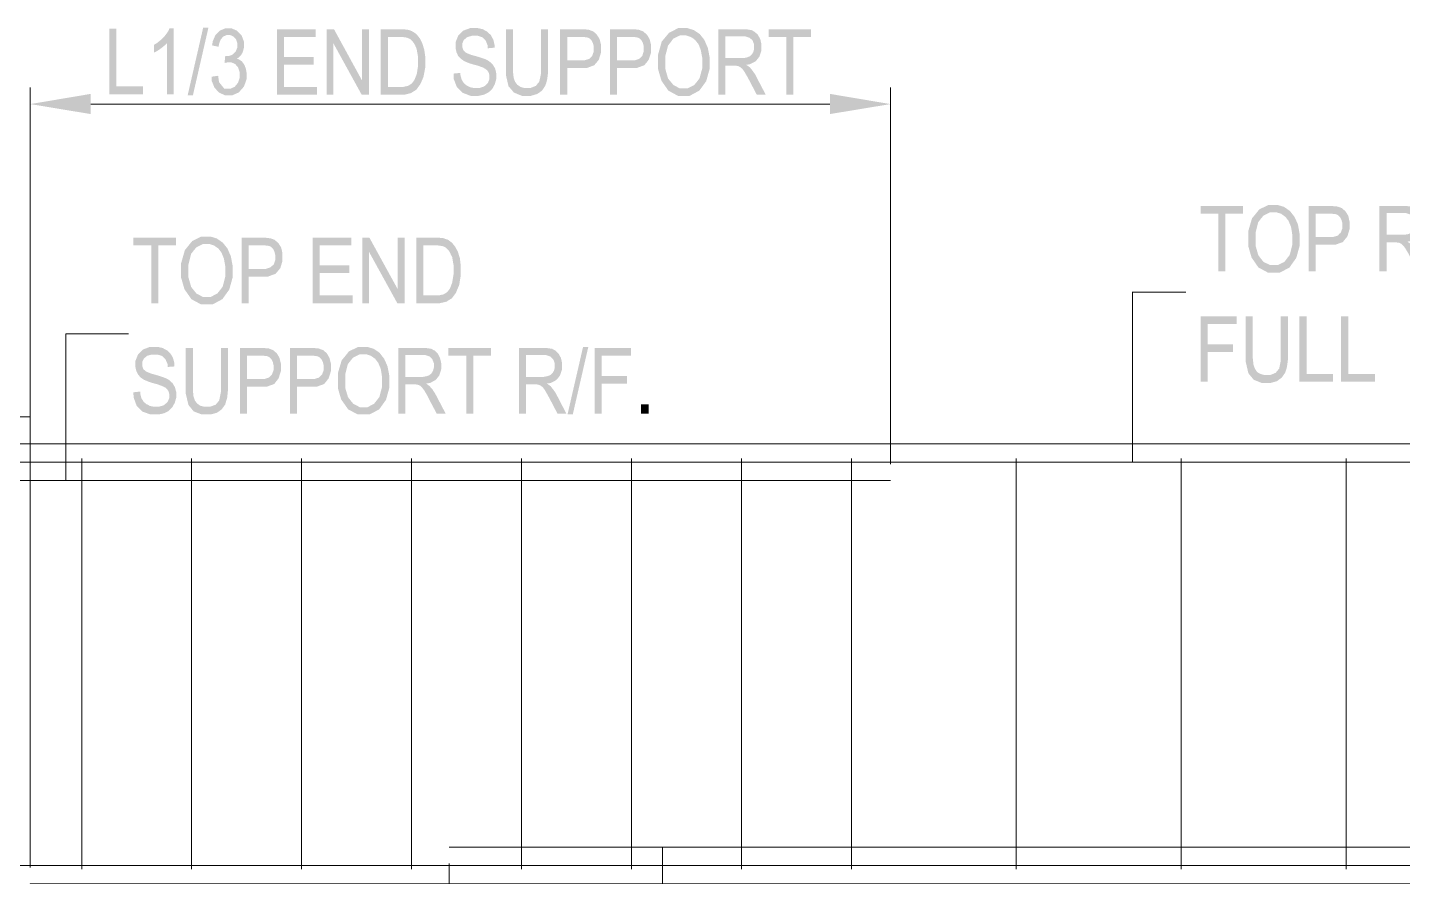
# Model space of a CAD drawing. Header units: millimetres. Extents: x 51.5 to 74.8, y 0.8 to 17.2.
# Drawn here: x 67.763 to 69.098, y 10.468 to 11.292 of the extents above; entities that cross this region are included whole.
import ezdxf

# ---------------------------------------------------------------- set-up
doc = ezdxf.new("R2010")
doc.units = ezdxf.units.MM
doc.layers.add('PDF_Geomertry', color=7, linetype='Continuous')
doc.layers.add('PDF_Solid Fills', color=7, linetype='Continuous')

msp = doc.modelspace()

# ---------------------------------------------------------------- hatches: boundary and pattern name
at = {"layer": 'PDF_Solid Fills', "transparency": 33554559}
for points in [[(67.8427, 11.2277), (67.8427, 11.2913), (67.8495, 11.2913), (67.8495, 11.2352), (67.8752, 11.2352), (67.8752, 11.2277)], [(67.9051, 11.2277), (67.8987, 11.2277), (67.8987, 11.2774), (67.8976, 11.2762), (67.8945, 11.2736), (67.8927, 11.2722), (67.8908, 11.2708), (67.8875, 11.2688), (67.8858, 11.2681), (67.8858, 11.2756), (67.8886, 11.2772), (67.8932, 11.2809), (67.8952, 11.283), (67.8972, 11.2852), (67.9001, 11.2895), (67.9009, 11.2916), (67.9051, 11.2916)], [(67.9418, 11.2447), (67.9482, 11.2456), (67.9491, 11.2394), (67.9541, 11.2331), (67.9582, 11.2331), (67.9604, 11.2331), (67.9643, 11.2349), (67.9658, 11.2368), (67.9675, 11.2387), (67.969, 11.2434), (67.969, 11.2465), (67.969, 11.2493), (67.9676, 11.2537), (67.9661, 11.2554), (67.9647, 11.257), (67.9609, 11.2587), (67.9588, 11.2587), (67.9579, 11.2587), (67.9557, 11.2583), (67.9544, 11.2579), (67.9551, 11.2647), (67.9561, 11.2647), (67.9584, 11.2647), (67.9623, 11.2661), (67.9638, 11.2676), (67.9652, 11.269), (67.9668, 11.2729), (67.9668, 11.2752), (67.9668, 11.2774), (67.9655, 11.2811), (67.9643, 11.2824), (67.963, 11.2838), (67.96, 11.2851), (67.9582, 11.2851), (67.9563, 11.2851), (67.9533, 11.2837), (67.952, 11.2823), (67.9507, 11.2809), (67.9491, 11.2766), (67.9487, 11.2737), (67.9423, 11.2751), (67.943, 11.2791), (67.9457, 11.2854), (67.9479, 11.2874), (67.95, 11.2895), (67.9551, 11.2916), (67.9582, 11.2916), (67.9613, 11.2916), (67.9666, 11.2893), (67.9688, 11.2869), (67.9711, 11.2845), (67.9733, 11.2787), (67.9733, 11.2751), (67.9733, 11.273), (67.9723, 11.2691), (67.9715, 11.2674), (67.9705, 11.2658), (67.9679, 11.2631), (67.9662, 11.2622), (67.9677, 11.2618), (67.9702, 11.2604), (67.9713, 11.2594), (67.9723, 11.2583), (67.974, 11.2556), (67.9745, 11.254), (67.9752, 11.2523), (67.9758, 11.2486), (67.9758, 11.2466), (67.9758, 11.2422), (67.9733, 11.2351), (67.9707, 11.2322), (67.9682, 11.2294), (67.9619, 11.2266), (67.9583, 11.2266), (67.955, 11.2266), (67.9494, 11.2291), (67.947, 11.2315), (67.9447, 11.234), (67.942, 11.2405)], [(68.0054, 11.2272), (68.0054, 11.2908), (68.043, 11.2908), (68.043, 11.2833), (68.0122, 11.2833), (68.0122, 11.2638), (68.0411, 11.2638), (68.0411, 11.2563), (68.0122, 11.2563), (68.0122, 11.2347), (68.0443, 11.2347), (68.0443, 11.2272)], [(68.0536, 11.2272), (68.0536, 11.2908), (68.0607, 11.2908), (68.088, 11.2409), (68.088, 11.2908), (68.0947, 11.2908), (68.0947, 11.2272), (68.0876, 11.2272), (68.0602, 11.277), (68.0602, 11.2272)], [(68.1768, 11.2477), (68.1833, 11.2484), (68.1836, 11.2458), (68.1848, 11.2416), (68.1857, 11.2402), (68.1866, 11.2387), (68.1893, 11.2363), (68.1909, 11.2355), (68.1927, 11.2345), (68.1965, 11.2337), (68.1987, 11.2337), (68.2018, 11.2337), (68.2065, 11.2352), (68.2083, 11.2368), (68.21, 11.2383), (68.2116, 11.2422), (68.2116, 11.2445), (68.2116, 11.2459), (68.2111, 11.2484), (68.2104, 11.2495), (68.2098, 11.2505), (68.2079, 11.2522), (68.2066, 11.2529), (68.2054, 11.2536), (68.2001, 11.2555), (68.1959, 11.2566), (68.1922, 11.2577), (68.1869, 11.2599), (68.1854, 11.2611), (68.1838, 11.2622), (68.1813, 11.2649), (68.1805, 11.2666), (68.1797, 11.2684), (68.1788, 11.2722), (68.1788, 11.2744), (68.1788, 11.2781), (68.1813, 11.2845), (68.1838, 11.287), (68.1863, 11.2894), (68.193, 11.2919), (68.1972, 11.2919), (68.2001, 11.2919), (68.2052, 11.2908), (68.2075, 11.2895), (68.2095, 11.2884), (68.213, 11.2851), (68.2141, 11.283), (68.2154, 11.2808), (68.2166, 11.2758), (68.2168, 11.2729), (68.2101, 11.2723), (68.2098, 11.2754), (68.208, 11.2799), (68.2063, 11.2815), (68.2048, 11.2829), (68.2004, 11.2844), (68.1975, 11.2844), (68.1945, 11.2844), (68.1901, 11.2831), (68.1886, 11.2818), (68.1869, 11.2805), (68.1854, 11.2772), (68.1854, 11.2751), (68.1854, 11.2731), (68.1865, 11.2701), (68.1877, 11.2691), (68.1888, 11.268), (68.1938, 11.2659), (68.1979, 11.2648), (68.2018, 11.2637), (68.2072, 11.2619), (68.2087, 11.2612), (68.2111, 11.2599), (68.2147, 11.2568), (68.2159, 11.2548), (68.2172, 11.2527), (68.2183, 11.248), (68.2183, 11.2452), (68.2183, 11.2426), (68.217, 11.2376), (68.2158, 11.2354), (68.2145, 11.233), (68.2111, 11.2297), (68.2088, 11.2284), (68.2066, 11.2273), (68.2013, 11.2261), (68.1982, 11.2261), (68.1934, 11.2261), (68.1857, 11.229), (68.1827, 11.2319), (68.18, 11.2348), (68.1769, 11.2427)], [(68.2618, 11.2908), (68.2687, 11.2908), (68.2687, 11.2541), (68.2687, 11.2494), (68.2677, 11.2419), (68.2669, 11.2388), (68.2659, 11.2359), (68.2627, 11.2312), (68.2604, 11.2295), (68.258, 11.2279), (68.2519, 11.2261), (68.2483, 11.2261), (68.2432, 11.2261), (68.2354, 11.2293), (68.2329, 11.2323), (68.2302, 11.2354), (68.2277, 11.2462), (68.2277, 11.2541), (68.2277, 11.2908), (68.2345, 11.2908), (68.2345, 11.2541), (68.2345, 11.2498), (68.2352, 11.2436), (68.2359, 11.2416), (68.2366, 11.2397), (68.2388, 11.2368), (68.2404, 11.2358), (68.2419, 11.2347), (68.2455, 11.2337), (68.2477, 11.2337), (68.2515, 11.2337), (68.2568, 11.2358), (68.2584, 11.2379), (68.2601, 11.2399), (68.2618, 11.248), (68.2618, 11.2541)], [(68.5, 11.2272), (68.5, 11.2833), (68.4829, 11.2833), (68.4829, 11.2908), (68.5241, 11.2908), (68.5241, 11.2833), (68.5069, 11.2833), (68.5069, 11.2272)], [(68.9194, 11.0556), (68.9194, 11.1116), (68.9022, 11.1116), (68.9022, 11.1191), (68.9434, 11.1191), (68.9434, 11.1116), (68.9262, 11.1116), (68.9262, 11.0556)], [(67.8832, 11.0248), (67.8832, 11.0809), (67.8659, 11.0809), (67.8659, 11.0884), (67.9072, 11.0884), (67.9072, 11.0809), (67.89, 11.0809), (67.89, 11.0248)], [(68.04, 11.0248), (68.04, 11.0884), (68.0776, 11.0884), (68.0776, 11.0809), (68.0468, 11.0809), (68.0468, 11.0615), (68.0757, 11.0615), (68.0757, 11.054), (68.0468, 11.054), (68.0468, 11.0323), (68.0788, 11.0323), (68.0788, 11.0248)], [(68.0882, 11.0248), (68.0882, 11.0884), (68.0951, 11.0884), (68.1226, 11.0384), (68.1226, 11.0884), (68.1293, 11.0884), (68.1293, 11.0248), (68.1222, 11.0248), (68.0947, 11.0747), (68.0947, 11.0248)], [(68.9022, 10.9486), (68.9022, 11.0122), (68.9373, 11.0122), (68.9373, 11.0047), (68.909, 11.0047), (68.909, 10.9849), (68.9336, 10.9849), (68.9336, 10.9774), (68.909, 10.9774), (68.909, 10.9486)], [(68.9802, 11.0122), (68.9872, 11.0122), (68.9872, 10.9754), (68.9872, 10.9708), (68.9862, 10.9631), (68.9854, 10.9602), (68.9844, 10.9573), (68.9812, 10.9526), (68.9788, 10.9509), (68.9765, 10.9491), (68.9704, 10.9474), (68.9668, 10.9474), (68.9616, 10.9474), (68.9538, 10.9505), (68.9513, 10.9536), (68.9487, 10.9568), (68.9462, 10.9676), (68.9462, 10.9754), (68.9462, 11.0122), (68.953, 11.0122), (68.953, 10.9754), (68.953, 10.9711), (68.9537, 10.9648), (68.9544, 10.9629), (68.9551, 10.9611), (68.9572, 10.958), (68.9588, 10.957), (68.9604, 10.9561), (68.964, 10.9551), (68.9662, 10.9551), (68.97, 10.9551), (68.9752, 10.9572), (68.9769, 10.9593), (68.9786, 10.9613), (68.9802, 10.9694), (68.9802, 10.9754)], [(68.9983, 10.9486), (68.9983, 11.0122), (69.0052, 11.0122), (69.0052, 10.9561), (69.0309, 10.9561), (69.0309, 10.9486)], [(69.0388, 10.9486), (69.0388, 11.0122), (69.0458, 11.0122), (69.0458, 10.9561), (69.0715, 10.9561), (69.0715, 10.9486)], [(67.8659, 10.9383), (67.8725, 10.939), (67.8727, 10.9363), (67.8738, 10.9322), (67.8748, 10.9308), (67.8757, 10.9293), (67.8783, 10.9269), (67.8801, 10.9261), (67.8818, 10.9251), (67.8857, 10.9243), (67.8877, 10.9243), (67.8908, 10.9243), (67.8957, 10.9258), (67.8973, 10.9273), (67.899, 10.9288), (67.9008, 10.9327), (67.9008, 10.9351), (67.9008, 10.9365), (67.9001, 10.939), (67.8995, 10.9401), (67.8988, 10.9411), (67.897, 10.9429), (67.8958, 10.9434), (67.8945, 10.9441), (67.8891, 10.9461), (67.885, 10.9472), (67.8813, 10.9483), (67.8761, 10.9505), (67.8745, 10.9516), (67.8729, 10.9527), (67.8705, 10.9555), (67.8697, 10.9572), (67.8687, 10.959), (67.8679, 10.9627), (67.8679, 10.9649), (67.8679, 10.9688), (67.8704, 10.9751), (67.8729, 10.9776), (67.8754, 10.9799), (67.882, 10.9824), (67.8863, 10.9824), (67.8893, 10.9824), (67.8943, 10.9813), (67.8965, 10.9801), (67.8987, 10.979), (67.902, 10.9756), (67.9033, 10.9736), (67.9044, 10.9715), (67.9058, 10.9663), (67.9058, 10.9634), (67.8993, 10.9629), (67.899, 10.9659), (67.897, 10.9705), (67.8955, 10.972), (67.8938, 10.9736), (67.8894, 10.9749), (67.8865, 10.9749), (67.8836, 10.9749), (67.8791, 10.9737), (67.8776, 10.9723), (67.8761, 10.9711), (67.8745, 10.9677), (67.8745, 10.9656), (67.8745, 10.9637), (67.8757, 10.9606), (67.8768, 10.9597), (67.8779, 10.9586), (67.883, 10.9565), (67.8869, 10.9554), (67.8908, 10.9543), (67.8962, 10.9524), (67.8977, 10.9518), (67.9002, 10.9505), (67.9038, 10.9473), (67.905, 10.9454), (67.9062, 10.9433), (67.9075, 10.9386), (67.9075, 10.9358), (67.9075, 10.9331), (67.9061, 10.9281), (67.9048, 10.9259), (67.9036, 10.9236), (67.9001, 10.9202), (67.8979, 10.919), (67.8957, 10.9179), (67.8904, 10.9168), (67.8873, 10.9168), (67.8825, 10.9168), (67.8748, 10.9195), (67.8719, 10.9224), (67.869, 10.9254), (67.8661, 10.9333)], [(67.9509, 10.9813), (67.9577, 10.9813), (67.9577, 10.9447), (67.9577, 10.9399), (67.9569, 10.9324), (67.9559, 10.9294), (67.9551, 10.9265), (67.9518, 10.9219), (67.9494, 10.9201), (67.947, 10.9184), (67.9411, 10.9168), (67.9373, 10.9168), (67.9322, 10.9168), (67.9244, 10.9198), (67.9219, 10.9229), (67.9194, 10.9259), (67.9168, 10.9368), (67.9168, 10.9447), (67.9168, 10.9813), (67.9237, 10.9813), (67.9237, 10.9447), (67.9237, 10.9404), (67.9243, 10.9341), (67.925, 10.9322), (67.9257, 10.9302), (67.9279, 10.9273), (67.9294, 10.9263), (67.9309, 10.9252), (67.9347, 10.9243), (67.9369, 10.9243), (67.9405, 10.9243), (67.9459, 10.9263), (67.9476, 10.9284), (67.9493, 10.9305), (67.9509, 10.9386), (67.9509, 10.9447)], [(68.1891, 10.9177), (68.1891, 10.9738), (68.1719, 10.9738), (68.1719, 10.9813), (68.2132, 10.9813), (68.2132, 10.9738), (68.1959, 10.9738), (68.1959, 10.9177)], [(68.3137, 10.9177), (68.3137, 10.9813), (68.349, 10.9813), (68.349, 10.9738), (68.3207, 10.9738), (68.3207, 10.9541), (68.3451, 10.9541), (68.3451, 10.9466), (68.3207, 10.9466), (68.3207, 10.9177)]]:
    msp.add_hatch(color=256, dxfattribs=at).paths.add_polyline_path(points)
h = msp.add_hatch(color=256, dxfattribs=at)
h.paths.add_polyline_path([(68.1062, 11.2272), (68.1062, 11.2908), (68.1243, 11.2908), (68.1276, 11.2908), (68.1326, 11.2902), (68.1344, 11.2897), (68.1366, 11.2888), (68.1407, 11.2861), (68.1423, 11.2841), (68.144, 11.282), (68.1465, 11.277), (68.1475, 11.2738), (68.1484, 11.2708), (68.1494, 11.2636), (68.1494, 11.2594), (68.1494, 11.254), (68.1477, 11.2448), (68.1462, 11.2411), (68.1445, 11.2373), (68.1405, 11.2319), (68.138, 11.2304), (68.1355, 11.2288), (68.129, 11.2272), (68.125, 11.2272)])
h.paths.add_polyline_path([(68.113, 11.2347), (68.1243, 11.2347), (68.1276, 11.2347), (68.1327, 11.2358), (68.1344, 11.2369), (68.1362, 11.238), (68.1388, 11.2415), (68.1398, 11.244), (68.1411, 11.2472), (68.1423, 11.2549), (68.1423, 11.2594), (68.1423, 11.2643), (68.1409, 11.2719), (68.1397, 11.2747), (68.1383, 11.2774), (68.135, 11.2811), (68.1329, 11.282), (68.1315, 11.2826), (68.127, 11.2833), (68.124, 11.2833), (68.113, 11.2833)])
h = msp.add_hatch(color=256, dxfattribs=at)
h.paths.add_polyline_path([(68.2802, 11.2272), (68.2802, 11.2908), (68.3, 11.2908), (68.3034, 11.2908), (68.3084, 11.2902), (68.3101, 11.2895), (68.3125, 11.2887), (68.3159, 11.2856), (68.3173, 11.2834), (68.3187, 11.2812), (68.32, 11.2758), (68.32, 11.2724), (68.32, 11.2681), (68.3179, 11.2612), (68.3157, 11.2584), (68.3134, 11.2558), (68.3059, 11.253), (68.3005, 11.253), (68.2872, 11.253), (68.2872, 11.2272)])
h.paths.add_polyline_path([(68.2872, 11.2605), (68.3007, 11.2605), (68.3038, 11.2605), (68.3086, 11.262), (68.31, 11.2634), (68.3115, 11.2649), (68.313, 11.2693), (68.313, 11.2722), (68.313, 11.274), (68.3122, 11.2773), (68.3115, 11.2786), (68.3108, 11.2799), (68.309, 11.2818), (68.308, 11.2823), (68.3069, 11.2827), (68.3032, 11.2833), (68.3005, 11.2833), (68.2872, 11.2833)])
h = msp.add_hatch(color=256, dxfattribs=at)
h.paths.add_polyline_path([(68.3288, 11.2272), (68.3288, 11.2908), (68.3484, 11.2908), (68.3519, 11.2908), (68.357, 11.2902), (68.3587, 11.2895), (68.3609, 11.2887), (68.3645, 11.2856), (68.3659, 11.2834), (68.3672, 11.2812), (68.3686, 11.2758), (68.3686, 11.2724), (68.3686, 11.2681), (68.3663, 11.2612), (68.3643, 11.2584), (68.362, 11.2558), (68.3544, 11.253), (68.349, 11.253), (68.3357, 11.253), (68.3357, 11.2272)])
h.paths.add_polyline_path([(68.3357, 11.2605), (68.3493, 11.2605), (68.3525, 11.2605), (68.357, 11.262), (68.3586, 11.2634), (68.3601, 11.2649), (68.3615, 11.2693), (68.3615, 11.2722), (68.3615, 11.274), (68.3608, 11.2773), (68.3601, 11.2786), (68.3594, 11.2799), (68.3576, 11.2818), (68.3565, 11.2823), (68.3555, 11.2827), (68.3518, 11.2833), (68.3491, 11.2833), (68.3357, 11.2833)])
h = msp.add_hatch(color=256, dxfattribs=at)
h.paths.add_polyline_path([(68.3755, 11.2581), (68.3755, 11.2663), (68.379, 11.2788), (68.3826, 11.2831), (68.3862, 11.2874), (68.3951, 11.2919), (68.4005, 11.2919), (68.4038, 11.2919), (68.4102, 11.2899), (68.413, 11.288), (68.4159, 11.2861), (68.4204, 11.2804), (68.422, 11.2766), (68.4237, 11.2729), (68.4254, 11.2641), (68.4254, 11.259), (68.4254, 11.2519), (68.4222, 11.2404), (68.419, 11.2359), (68.4154, 11.2311), (68.4061, 11.2261), (68.4004, 11.2261), (68.3947, 11.2261), (68.3854, 11.2312), (68.3819, 11.2362), (68.3787, 11.2408), (68.3755, 11.2518)])
h.paths.add_polyline_path([(68.3825, 11.258), (68.3825, 11.2522), (68.3851, 11.243), (68.3877, 11.2398), (68.3904, 11.2366), (68.3966, 11.2333), (68.4004, 11.2333), (68.4041, 11.2333), (68.4105, 11.2366), (68.4132, 11.2398), (68.4157, 11.2431), (68.4183, 11.2527), (68.4183, 11.2591), (68.4183, 11.2633), (68.4169, 11.2705), (68.4157, 11.2738), (68.4147, 11.2762), (68.4115, 11.2802), (68.4095, 11.2818), (68.4075, 11.2831), (68.4029, 11.2847), (68.4005, 11.2847), (68.3966, 11.2847), (68.3901, 11.2815), (68.3876, 11.2781), (68.3851, 11.2749), (68.3825, 11.2648)])
h = msp.add_hatch(color=256, dxfattribs=at)
h.paths.add_polyline_path([(68.4341, 11.2272), (68.4341, 11.2908), (68.4572, 11.2908), (68.4608, 11.2908), (68.4662, 11.2899), (68.4679, 11.289), (68.4695, 11.2881), (68.4725, 11.2852), (68.4736, 11.2831), (68.4747, 11.2811), (68.4758, 11.2762), (68.4758, 11.2734), (68.4758, 11.2699), (68.4738, 11.2641), (68.472, 11.2618), (68.4701, 11.2595), (68.4647, 11.2568), (68.4611, 11.2562), (68.4626, 11.2552), (68.4648, 11.2536), (68.4655, 11.2526), (68.467, 11.2508), (68.4698, 11.2468), (68.4709, 11.2445), (68.48, 11.2272), (68.4713, 11.2272), (68.4644, 11.2404), (68.4623, 11.2443), (68.4593, 11.2495), (68.4583, 11.2509), (68.4573, 11.2522), (68.4552, 11.2541), (68.4543, 11.2545), (68.4533, 11.2549), (68.4507, 11.2555), (68.4488, 11.2555), (68.4409, 11.2555), (68.4409, 11.2272)])
h.paths.add_polyline_path([(68.4409, 11.2627), (68.4558, 11.2627), (68.4583, 11.2627), (68.4619, 11.2634), (68.4632, 11.264), (68.4645, 11.2645), (68.4665, 11.2663), (68.4672, 11.2676), (68.468, 11.2688), (68.4687, 11.2718), (68.4687, 11.2734), (68.4687, 11.2759), (68.4673, 11.2797), (68.4659, 11.2811), (68.4644, 11.2824), (68.4602, 11.2838), (68.4575, 11.2838), (68.4409, 11.2838)])
h = msp.add_hatch(color=256, dxfattribs=at)
h.paths.add_polyline_path([(68.9486, 11.0865), (68.9486, 11.0947), (68.9522, 11.1072), (68.9558, 11.1115), (68.9593, 11.1159), (68.9683, 11.1202), (68.9736, 11.1202), (68.977, 11.1202), (68.9833, 11.1183), (68.9862, 11.1163), (68.989, 11.1144), (68.9934, 11.1087), (68.9951, 11.1051), (68.9968, 11.1013), (68.9984, 11.0924), (68.9984, 11.0873), (68.9984, 11.0802), (68.9952, 11.0687), (68.992, 11.0643), (68.9886, 11.0594), (68.9793, 11.0545), (68.9736, 11.0545), (68.9677, 11.0545), (68.9584, 11.0595), (68.955, 11.0645), (68.9518, 11.0691), (68.9486, 11.0801)])
h.paths.add_polyline_path([(68.9557, 11.0865), (68.9557, 11.0805), (68.9583, 11.0715), (68.9608, 11.0681), (68.9634, 11.0649), (68.9698, 11.0618), (68.9734, 11.0618), (68.9773, 11.0618), (68.9837, 11.0649), (68.9862, 11.0683), (68.9888, 11.0715), (68.9913, 11.0812), (68.9913, 11.0874), (68.9913, 11.0916), (68.9901, 11.099), (68.9887, 11.1022), (68.9877, 11.1047), (68.9847, 11.1086), (68.9826, 11.1101), (68.9805, 11.1116), (68.9761, 11.113), (68.9736, 11.113), (68.9697, 11.113), (68.9633, 11.1098), (68.9607, 11.1066), (68.9582, 11.1033), (68.9557, 11.0933)])
h = msp.add_hatch(color=256, dxfattribs=at)
h.paths.add_polyline_path([(69.0072, 11.0556), (69.0072, 11.1191), (69.0269, 11.1191), (69.0302, 11.1191), (69.0354, 11.1186), (69.037, 11.118), (69.0393, 11.1172), (69.0429, 11.1141), (69.0443, 11.1119), (69.0457, 11.1097), (69.0469, 11.1041), (69.0469, 11.1009), (69.0469, 11.0966), (69.0448, 11.0895), (69.0426, 11.0869), (69.0404, 11.0841), (69.0329, 11.0815), (69.0275, 11.0815), (69.0141, 11.0815), (69.0141, 11.0556)])
h.paths.add_polyline_path([(69.0141, 11.089), (69.0276, 11.089), (69.0308, 11.089), (69.0355, 11.0904), (69.0369, 11.0919), (69.0384, 11.0933), (69.04, 11.0976), (69.04, 11.1005), (69.04, 11.1024), (69.0391, 11.1056), (69.0384, 11.107), (69.0377, 11.1083), (69.0359, 11.1102), (69.035, 11.1106), (69.0338, 11.1112), (69.0301, 11.1116), (69.0275, 11.1116), (69.0141, 11.1116)])
h = msp.add_hatch(color=256, dxfattribs=at)
h.paths.add_polyline_path([(69.0759, 11.0556), (69.0759, 11.1191), (69.0991, 11.1191), (69.1027, 11.1191), (69.108, 11.1183), (69.1098, 11.1174), (69.1115, 11.1165), (69.1144, 11.1136), (69.1155, 11.1115), (69.1166, 11.1094), (69.1177, 11.1045), (69.1177, 11.1019), (69.1177, 11.0983), (69.1158, 11.0924), (69.114, 11.0902), (69.112, 11.088), (69.1066, 11.0851), (69.103, 11.0845), (69.1045, 11.0837), (69.1066, 11.0819), (69.1075, 11.0811), (69.109, 11.0793), (69.1116, 11.0751), (69.1129, 11.0729), (69.1219, 11.0556), (69.1133, 11.0556), (69.1063, 11.0688), (69.1043, 11.0727), (69.1012, 11.0779), (69.1002, 11.0793), (69.0991, 11.0806), (69.0972, 11.0824), (69.0962, 11.0829), (69.0952, 11.0834), (69.0926, 11.0838), (69.0908, 11.0838), (69.0829, 11.0838), (69.0829, 11.0556)])
h.paths.add_polyline_path([(69.0829, 11.0912), (69.0977, 11.0912), (69.1001, 11.0912), (69.1038, 11.0918), (69.1051, 11.0923), (69.1063, 11.0929), (69.1084, 11.0948), (69.1091, 11.0961), (69.1098, 11.0973), (69.1107, 11.1002), (69.1107, 11.1019), (69.1107, 11.1043), (69.1091, 11.108), (69.1077, 11.1094), (69.1063, 11.1108), (69.1022, 11.1122), (69.0994, 11.1122), (69.0829, 11.1122)])
h = msp.add_hatch(color=256, dxfattribs=at)
h.paths.add_polyline_path([(67.9123, 11.0558), (67.9123, 11.0638), (67.9159, 11.0763), (67.9195, 11.0808), (67.923, 11.0851), (67.9319, 11.0895), (67.9373, 11.0895), (67.9408, 11.0895), (67.947, 11.0876), (67.9498, 11.0856), (67.9527, 11.0836), (67.9572, 11.078), (67.9588, 11.0743), (67.9605, 11.0705), (67.9622, 11.0616), (67.9622, 11.0565), (67.9622, 11.0495), (67.959, 11.038), (67.9558, 11.0336), (67.9523, 11.0287), (67.943, 11.0237), (67.9373, 11.0237), (67.9315, 11.0237), (67.9222, 11.0287), (67.9187, 11.0338), (67.9155, 11.0383), (67.9123, 11.0494)])
h.paths.add_polyline_path([(67.9194, 11.0556), (67.9194, 11.0498), (67.922, 11.0406), (67.9245, 11.0374), (67.9272, 11.0341), (67.9334, 11.0309), (67.9372, 11.0309), (67.9411, 11.0309), (67.9475, 11.0343), (67.95, 11.0374), (67.9526, 11.0408), (67.9551, 11.0504), (67.9551, 11.0568), (67.9551, 11.0608), (67.9538, 11.0681), (67.9525, 11.0713), (67.9515, 11.0738), (67.9484, 11.0779), (67.9463, 11.0793), (67.9443, 11.0808), (67.9398, 11.0823), (67.9373, 11.0823), (67.9334, 11.0823), (67.927, 11.079), (67.9244, 11.0758), (67.9219, 11.0726), (67.9194, 11.0624)])
h = msp.add_hatch(color=256, dxfattribs=at)
h.paths.add_polyline_path([(67.9709, 11.0248), (67.9709, 11.0884), (67.9905, 11.0884), (67.994, 11.0884), (67.9991, 11.0877), (68.0008, 11.0872), (68.003, 11.0863), (68.0066, 11.0833), (68.008, 11.0811), (68.0094, 11.0788), (68.0107, 11.0733), (68.0107, 11.0701), (68.0107, 11.0658), (68.0086, 11.0588), (68.0063, 11.0561), (68.0041, 11.0534), (67.9965, 11.0506), (67.9912, 11.0506), (67.9777, 11.0506), (67.9777, 11.0248)])
h.paths.add_polyline_path([(67.9777, 11.0581), (67.9913, 11.0581), (67.9945, 11.0581), (67.9993, 11.0597), (68.0007, 11.0611), (68.0022, 11.0624), (68.0037, 11.0669), (68.0037, 11.0698), (68.0037, 11.0716), (68.0029, 11.0748), (68.0022, 11.0762), (68.0015, 11.0776), (67.9997, 11.0794), (67.9987, 11.0799), (67.9976, 11.0804), (67.9938, 11.0809), (67.9912, 11.0809), (67.9777, 11.0809)])
h = msp.add_hatch(color=256, dxfattribs=at)
h.paths.add_polyline_path([(68.1408, 11.0248), (68.1408, 11.0884), (68.1587, 11.0884), (68.162, 11.0884), (68.1672, 11.0879), (68.1688, 11.0872), (68.1712, 11.0865), (68.1751, 11.0837), (68.1768, 11.0816), (68.1784, 11.0797), (68.1811, 11.0745), (68.182, 11.0715), (68.183, 11.0684), (68.1838, 11.0612), (68.1838, 11.0569), (68.1838, 11.0516), (68.1823, 11.0424), (68.1807, 11.0387), (68.1791, 11.0348), (68.1751, 11.0295), (68.1726, 11.028), (68.1701, 11.0263), (68.1636, 11.0248), (68.1595, 11.0248)])
h.paths.add_polyline_path([(68.1476, 11.0323), (68.1587, 11.0323), (68.1622, 11.0323), (68.1672, 11.0334), (68.169, 11.0345), (68.1707, 11.0356), (68.1734, 11.0391), (68.1743, 11.0416), (68.1755, 11.0448), (68.1768, 11.0526), (68.1768, 11.057), (68.1768, 11.0619), (68.1755, 11.0695), (68.1741, 11.0722), (68.1729, 11.0749), (68.1695, 11.0787), (68.1675, 11.0797), (68.1661, 11.0802), (68.1616, 11.0809), (68.1586, 11.0809), (68.1476, 11.0809)])
h = msp.add_hatch(color=256, dxfattribs=at)
h.paths.add_polyline_path([(67.9694, 10.9177), (67.9694, 10.9813), (67.989, 10.9813), (67.9925, 10.9813), (67.9976, 10.9808), (67.9993, 10.9801), (68.0015, 10.9793), (68.0051, 10.9762), (68.0065, 10.974), (68.0077, 10.9718), (68.0091, 10.9663), (68.0091, 10.963), (68.0091, 10.9587), (68.0069, 10.9518), (68.0047, 10.949), (68.0026, 10.9463), (67.995, 10.9436), (67.9895, 10.9436), (67.9762, 10.9436), (67.9762, 10.9177)])
h.paths.add_polyline_path([(67.9762, 10.9511), (67.9897, 10.9511), (67.9929, 10.9511), (67.9976, 10.9526), (67.9991, 10.954), (68.0005, 10.9555), (68.002, 10.9598), (68.002, 10.9627), (68.002, 10.9645), (68.0013, 10.9679), (68.0007, 10.9691), (67.9998, 10.9705), (67.9982, 10.9723), (67.997, 10.9729), (67.9961, 10.9733), (67.9923, 10.9738), (67.9895, 10.9738), (67.9762, 10.9738)])
h = msp.add_hatch(color=256, dxfattribs=at)
h.paths.add_polyline_path([(68.0179, 10.9177), (68.0179, 10.9813), (68.0376, 10.9813), (68.0411, 10.9813), (68.0461, 10.9808), (68.0477, 10.9801), (68.0501, 10.9793), (68.0537, 10.9762), (68.055, 10.974), (68.0563, 10.9718), (68.0577, 10.9663), (68.0577, 10.963), (68.0577, 10.9587), (68.0555, 10.9518), (68.0533, 10.949), (68.0511, 10.9463), (68.0436, 10.9436), (68.0382, 10.9436), (68.0248, 10.9436), (68.0248, 10.9177)])
h.paths.add_polyline_path([(68.0248, 10.9511), (68.0383, 10.9511), (68.0415, 10.9511), (68.0462, 10.9526), (68.0476, 10.954), (68.0491, 10.9555), (68.0507, 10.9598), (68.0507, 10.9627), (68.0507, 10.9645), (68.0498, 10.9679), (68.0491, 10.9691), (68.0484, 10.9705), (68.0466, 10.9723), (68.0457, 10.9729), (68.0445, 10.9733), (68.0409, 10.9738), (68.0382, 10.9738), (68.0248, 10.9738)])
h = msp.add_hatch(color=256, dxfattribs=at)
h.paths.add_polyline_path([(68.0645, 10.9487), (68.0645, 10.9569), (68.0682, 10.9694), (68.0718, 10.9737), (68.0752, 10.978), (68.0843, 10.9824), (68.0895, 10.9824), (68.093, 10.9824), (68.0993, 10.9805), (68.1022, 10.9786), (68.105, 10.9766), (68.1094, 10.9709), (68.1111, 10.9672), (68.1127, 10.9634), (68.1144, 10.9547), (68.1144, 10.9495), (68.1144, 10.9424), (68.1112, 10.9309), (68.108, 10.9265), (68.1045, 10.9216), (68.0952, 10.9168), (68.0895, 10.9168), (68.0837, 10.9168), (68.0744, 10.9218), (68.0709, 10.9268), (68.0677, 10.9313), (68.0645, 10.9423)])
h.paths.add_polyline_path([(68.0716, 10.9486), (68.0716, 10.9427), (68.0743, 10.9336), (68.0768, 10.9304), (68.0794, 10.9272), (68.0858, 10.9238), (68.0894, 10.9238), (68.0933, 10.9238), (68.0997, 10.9272), (68.1022, 10.9304), (68.1048, 10.9337), (68.1073, 10.9433), (68.1073, 10.9497), (68.1073, 10.9538), (68.1061, 10.9611), (68.1047, 10.9644), (68.1037, 10.9669), (68.1007, 10.9708), (68.0986, 10.9723), (68.0965, 10.9737), (68.092, 10.9752), (68.0895, 10.9752), (68.0857, 10.9752), (68.0793, 10.972), (68.0766, 10.9687), (68.0741, 10.9655), (68.0716, 10.9554)])
h = msp.add_hatch(color=256, dxfattribs=at)
h.paths.add_polyline_path([(68.1232, 10.9177), (68.1232, 10.9813), (68.1463, 10.9813), (68.15, 10.9813), (68.1552, 10.9805), (68.157, 10.9795), (68.1587, 10.9787), (68.1615, 10.9758), (68.1626, 10.9737), (68.1637, 10.9716), (68.1648, 10.9668), (68.1648, 10.964), (68.1648, 10.9605), (68.163, 10.9547), (68.1611, 10.9523), (68.1593, 10.9501), (68.1538, 10.9473), (68.1502, 10.9468), (68.1516, 10.9458), (68.1538, 10.9441), (68.1545, 10.9431), (68.1562, 10.9413), (68.1588, 10.9373), (68.16, 10.9351), (68.1691, 10.9177), (68.1604, 10.9177), (68.1534, 10.9309), (68.1515, 10.9348), (68.1484, 10.9401), (68.1473, 10.9415), (68.1463, 10.9429), (68.1444, 10.9447), (68.1434, 10.9451), (68.1425, 10.9455), (68.1397, 10.9461), (68.138, 10.9461), (68.1301, 10.9461), (68.1301, 10.9177)])
h.paths.add_polyline_path([(68.1301, 10.9533), (68.145, 10.9533), (68.1473, 10.9533), (68.1511, 10.954), (68.1523, 10.9545), (68.1536, 10.9551), (68.1555, 10.9569), (68.1563, 10.9581), (68.157, 10.9594), (68.1577, 10.9623), (68.1577, 10.964), (68.1577, 10.9665), (68.1563, 10.9702), (68.155, 10.9716), (68.1536, 10.973), (68.1494, 10.9744), (68.1466, 10.9744), (68.1301, 10.9744)])
h = msp.add_hatch(color=256, dxfattribs=at)
h.paths.add_polyline_path([(68.2405, 10.9177), (68.2405, 10.9813), (68.2636, 10.9813), (68.2672, 10.9813), (68.2726, 10.9805), (68.2743, 10.9795), (68.2759, 10.9787), (68.2788, 10.9758), (68.28, 10.9737), (68.2811, 10.9716), (68.2822, 10.9668), (68.2822, 10.964), (68.2822, 10.9605), (68.2802, 10.9547), (68.2784, 10.9523), (68.2765, 10.9501), (68.2711, 10.9473), (68.2675, 10.9468), (68.269, 10.9458), (68.2712, 10.9441), (68.2719, 10.9431), (68.2734, 10.9413), (68.2762, 10.9373), (68.2773, 10.9351), (68.2863, 10.9177), (68.2777, 10.9177), (68.2708, 10.9309), (68.2687, 10.9348), (68.2657, 10.9401), (68.2647, 10.9415), (68.2637, 10.9429), (68.2616, 10.9447), (68.2607, 10.9451), (68.2597, 10.9455), (68.257, 10.9461), (68.2552, 10.9461), (68.2473, 10.9461), (68.2473, 10.9177)])
h.paths.add_polyline_path([(68.2473, 10.9533), (68.2622, 10.9533), (68.2647, 10.9533), (68.2683, 10.954), (68.2695, 10.9545), (68.2708, 10.9551), (68.2729, 10.9569), (68.2736, 10.9581), (68.2744, 10.9594), (68.2751, 10.9623), (68.2751, 10.964), (68.2751, 10.9665), (68.2737, 10.9702), (68.2723, 10.9716), (68.2708, 10.973), (68.2666, 10.9744), (68.2638, 10.9744), (68.2473, 10.9744)])

# ---------------------------------------------------------------- linework, layer by layer
at = {"layer": 'PDF_Geomertry', "lineweight": 0}
for points in [[(67.7658, 10.477), (67.7658, 11.2341)], [(68.6011, 10.8686), (68.6011, 11.2341)], [(67.8245, 11.2181), (68.5423, 11.2181)], [(68.6011, 11.2181), (68.6011, 11.2181)], [(68.8358, 11.0355), (68.8879, 11.0355), (68.8362, 11.0355), (68.8362, 10.8705)], [(67.8004, 10.8526), (67.8004, 10.9949), (67.8612, 10.9949)], [(67.3113, 10.649), (67.3113, 10.9145), (67.7658, 10.9145)], [(67.3884, 9.7915), (67.3884, 10.8883), (67.7658, 10.8883), (70.6134, 10.8883), (70.8127, 10.8883), (70.9908, 10.8883), (72.9308, 10.8883)], [(72.9308, 10.4611), (70.9908, 10.4611), (70.9908, 9.7915), (70.8377, 9.7915), (70.82, 9.8404), (70.7843, 9.7426), (70.7665, 9.7915), (70.6134, 9.7915), (70.6134, 10.4611), (67.7658, 10.4611), (67.7658, 9.7915), (67.6127, 9.7915), (67.595, 9.8404), (67.5593, 9.7426), (67.5415, 9.7915), (67.3884, 9.7915), (67.3884, 10.8883), (70.8313, 10.8883), (73.308, 10.8883)], [(67.7658, 10.8883), (67.7658, 10.8883)], [(73.623, 10.8705), (72.164, 10.8705), (68.9159, 10.8705), (67.4626, 10.8705), (67.4584, 10.8693), (67.4552, 10.8662), (67.4541, 10.8619), (67.4541, 10.6563)], [(67.8157, 10.874), (67.8157, 10.4754), (67.8157, 10.4754)], [(67.9223, 10.874), (67.9223, 10.4754)], [(68.0291, 10.874), (68.0291, 10.4754)], [(68.1359, 10.874), (68.1359, 10.4754)], [(68.2427, 10.874), (68.2427, 10.4754)], [(68.3495, 10.874), (68.3495, 10.4754)], [(68.4563, 10.874), (68.4563, 10.4754)], [(68.5632, 10.874), (68.5632, 10.4754)], [(68.7233, 10.874), (68.7233, 10.4754)], [(68.8834, 10.874), (68.8834, 10.4754)], [(69.0437, 10.874), (69.0437, 10.4754)], [(67.4719, 10.6563), (67.4719, 10.8441), (67.473, 10.8484), (67.4762, 10.8515), (67.4805, 10.8526), (68.6011, 10.8526), (68.6011, 10.8526)], [(67.4541, 10.6034), (67.4541, 10.4874), (67.4552, 10.4831), (67.4584, 10.4801), (67.4626, 10.4788), (71.2277, 10.4788)], [(70.2065, 10.4966), (70.2065, 10.4966), (68.1727, 10.4966), (68.1727, 10.4966)], [(68.3797, 10.4966), (68.3801, 10.308), (68.4004, 10.308)], [(68.1727, 10.4808), (68.1727, 10.2909)]]:
    msp.add_lwpolyline(points, dxfattribs=at)
msp.add_lwpolyline([(68.9166, 10.8705), (68.9159, 10.8705)], close=True, dxfattribs=at)
msp.add_lwpolyline([(68.9166, 10.8705), (68.9159, 10.8705)], close=True, dxfattribs=at)
at = {"layer": 'PDF_Solid Fills', "transparency": 33554559}
for points in [[(67.9186, 11.2266), (67.9337, 11.2924), (67.9237, 11.2266), (67.9388, 11.2924)], [(67.8245, 11.228), (67.8245, 11.2084), (67.7658, 11.2181)], [(68.5423, 11.2084), (68.5423, 11.228), (68.6011, 11.2181)], [(68.2875, 10.9168), (68.3026, 10.9824), (68.2926, 10.9168), (68.3077, 10.9824)], [(68.3588, 10.9177), (68.3588, 10.9266), (68.3662, 10.9177), (68.3662, 10.9266)], [(67.7655, 10.9143), (67.7655, 10.9144), (67.7661, 10.9148), (67.7659, 10.9148)], [(68.8359, 10.8706), (68.8361, 10.8706), (68.8365, 10.8702)], [(67.8001, 10.8529), (67.8002, 10.8529), (67.8007, 10.8524)], [(68.38, 10.4965), (68.38, 10.4965), (68.3795, 10.4969), (68.3794, 10.4969)]]:
    msp.add_solid(points, dxfattribs=at)

doc.saveas('drawing.dxf')
